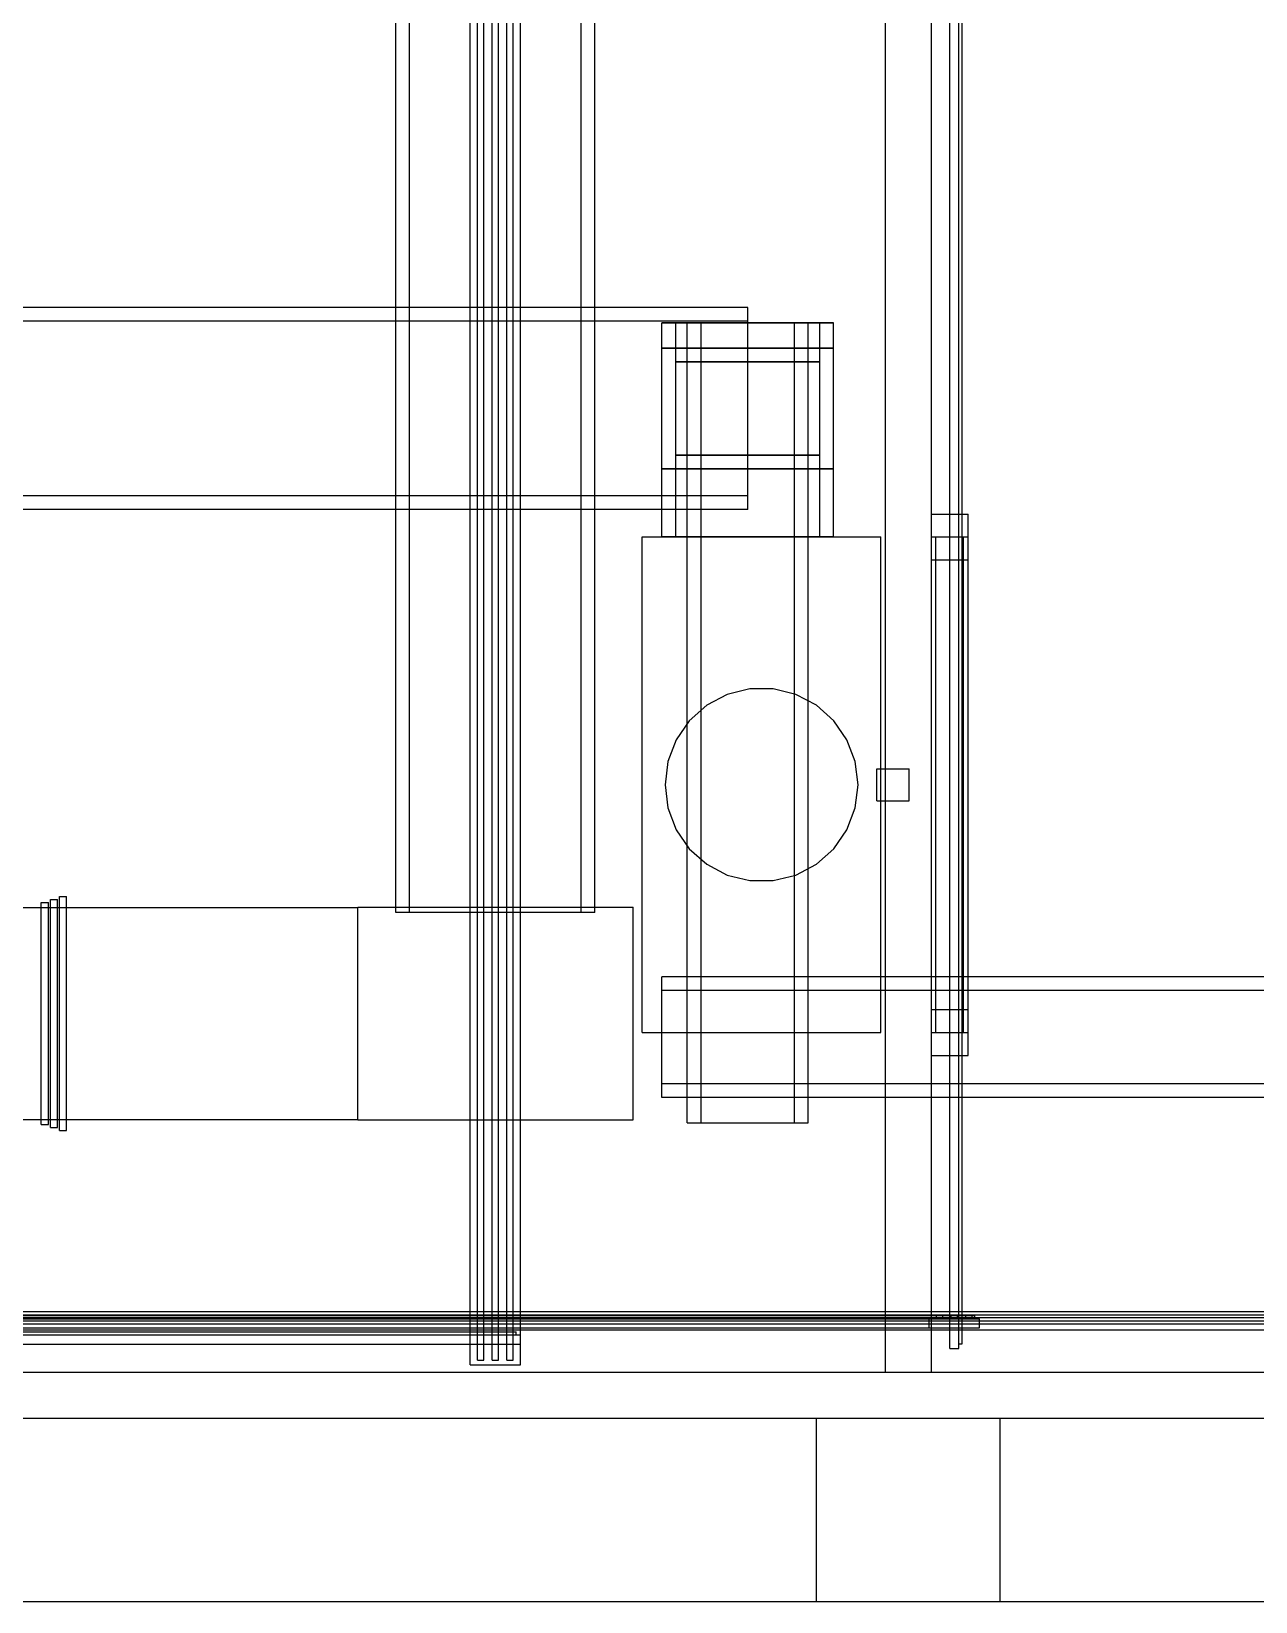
# Model space of a CAD drawing. Header units: millimetres. Extents: x -1355 to 669, y -1138 to 733.
# Drawn here: x -95.6 to 37.8, y -20 to 151.1 of the extents above; entities that cross this region are included whole.
import ezdxf

# ---------------------------------------------------------------- set-up
doc = ezdxf.new("R2010")
doc.units = ezdxf.units.MM
doc.layers.add('HIDDEN', color=8, linetype='Continuous')
doc.layers.add('VISIBLE', color=7, linetype='Continuous')

msp = doc.modelspace()

# ---------------------------------------------------------------- linework, layer by layer
at = {"layer": 'HIDDEN'}
for points in [[(-2.5, 5), (-2.5, 495)], [(-2.5, 5), (-2.5, 495)], [(2.5, 5), (2.5, 495)], [(2.5, 5), (2.5, 495)], [(-55.85, 55.08), (-55.85, 460.4)], [(-55.85, 55.08), (-55.85, 460.4)], [(-54.35, 55.08), (-54.35, 460.4)], [(-54.35, 55.08), (-54.35, 460.4)], [(-35.65, 55.08), (-35.65, 460.4)], [(-35.65, 55.08), (-35.65, 460.4)], [(-34.15, 55.08), (-34.15, 460.4)], [(-34.15, 55.08), (-34.15, 460.4)], [(4.5, 7.57), (4.5, 287.75)], [(4.5, 7.57), (4.5, 287.75)], [(5.5, 7.57), (5.5, 287.75)], [(5.5, 7.57), (5.5, 287.75)], [(5.5, 8.07), (5.5, 287.25)], [(5.5, 8.07), (5.5, 287.25)], [(5.5, 8.07), (5.5, 287.25)], [(5.5, 8.07), (5.5, 287.25)], [(5.5, 8.07), (5.5, 287.25)], [(5.5, 8.07), (5.5, 287.25)], [(5.85, 8.07), (5.85, 287.25)], [(5.85, 8.07), (5.85, 287.25)], [(5.85, 8.07), (5.85, 287.25)], [(5.85, 8.07), (5.85, 287.25)], [(5.85, 8.07), (5.85, 287.25)], [(5.85, 8.07), (5.85, 287.25)], [(-47.75, 5.81), (-47.75, 202.75)], [(-47.75, 5.81), (-47.75, 202.75)], [(-46.95, 6.31), (-46.95, 202.25)], [(-46.95, 6.31), (-46.95, 202.25)], [(-46.25, 6.31), (-46.25, 202.25)], [(-46.25, 6.31), (-46.25, 202.25)], [(-45.35, 6.31), (-45.35, 202.25)], [(-45.35, 6.31), (-45.35, 202.25)], [(-44.65, 6.31), (-44.65, 202.25)], [(-44.65, 6.31), (-44.65, 202.25)], [(-43.75, 6.31), (-43.75, 202.25)], [(-43.75, 6.31), (-43.75, 202.25)], [(-43.05, 6.31), (-43.05, 202.25)], [(-43.05, 6.31), (-43.05, 202.25)], [(-42.25, 5.81), (-42.25, 202.75)], [(-42.25, 5.81), (-42.25, 202.75)], [(-17.5, 121), (-221, 121)], [(-17.5, 121), (-221, 121)], [(-17.5, 99), (-17.5, 121)], [(-17.5, 99), (-17.5, 121)], [(-17.5, 119.5), (-221, 119.5)], [(-17.5, 119.5), (-221, 119.5)], [(-26.85, 96), (-26.85, 119.35)], [(-8.15, 119.35), (-26.85, 119.35)], [(-8.15, 119.35), (-26.85, 119.35)], [(-26.85, 96), (-26.85, 119.35)], [(-26.85, 119.35), (-8.15, 119.35)], [(-26.85, 119.35), (-8.15, 119.35)], [(-26.85, 96), (-26.85, 119.35)], [(-26.85, 96), (-26.85, 119.35)], [(-25.35, 96), (-25.35, 119.35)], [(-25.35, 96), (-25.35, 119.35)], [(-25.35, 119.35), (-9.65, 119.35)], [(-25.35, 119.35), (-9.65, 119.35)], [(-25.35, 96), (-25.35, 119.35)], [(-25.35, 96), (-25.35, 119.35)], [(-9.65, 119.35), (-25.35, 119.35)], [(-9.65, 119.35), (-25.35, 119.35)], [(-24.09, 119.35), (-10.91, 119.35)], [(-24.09, 32.15), (-24.09, 119.35)], [(-24.09, 119.35), (-10.91, 119.35)], [(-24.09, 32.15), (-24.09, 119.35)], [(-22.59, 32.15), (-22.59, 119.35)], [(-22.59, 32.15), (-22.59, 119.35)], [(-22.59, 119.35), (-12.41, 119.35)], [(-22.59, 119.35), (-12.41, 119.35)], [(-17.5, 100.5), (-17.5, 119.5)], [(-17.5, 100.5), (-17.5, 119.5)], [(-12.41, 32.15), (-12.41, 119.35)], [(-12.41, 32.15), (-12.41, 119.35)], [(-10.91, 32.15), (-10.91, 119.35)], [(-10.91, 32.15), (-10.91, 119.35)], [(-9.65, 96), (-9.65, 119.35)], [(-9.65, 96), (-9.65, 119.35)], [(-9.65, 96), (-9.65, 119.35)], [(-9.65, 96), (-9.65, 119.35)], [(-8.15, 96), (-8.15, 119.35)], [(-8.15, 96), (-8.15, 119.35)], [(-8.15, 96), (-8.15, 119.35)], [(-8.15, 96), (-8.15, 119.35)], [(-26.85, 103.41), (-26.85, 116.59)], [(-8.15, 116.59), (-26.85, 116.59)], [(-26.85, 103.41), (-26.85, 116.59)], [(-8.15, 116.59), (-26.85, 116.59)], [(-26.85, 116.59), (-8.15, 116.59)], [(-26.85, 116.59), (-8.15, 116.59)], [(-26.85, 103.41), (-26.85, 116.59)], [(-26.85, 103.41), (-26.85, 116.59)], [(-26.85, 116.59), (-8.15, 116.59)], [(-26.85, 116.59), (-8.15, 116.59)], [(-26.85, 103.41), (-26.85, 116.59)], [(-26.85, 103.41), (-26.85, 116.59)], [(-8.15, 103.41), (-8.15, 116.59)], [(-8.15, 103.41), (-8.15, 116.59)], [(-8.15, 103.41), (-8.15, 116.59)], [(-8.15, 103.41), (-8.15, 116.59)], [(-8.15, 103.41), (-8.15, 116.59)], [(-8.15, 103.41), (-8.15, 116.59)], [(-25.35, 115.09), (-9.65, 115.09)], [(-25.35, 104.91), (-25.35, 115.09)], [(-25.35, 115.09), (-9.65, 115.09)], [(-25.35, 104.91), (-25.35, 115.09)], [(-25.35, 104.91), (-25.35, 115.09)], [(-9.65, 115.09), (-25.35, 115.09)], [(-25.35, 104.91), (-25.35, 115.09)], [(-9.65, 115.09), (-25.35, 115.09)], [(-25.35, 104.91), (-25.35, 115.09)], [(-9.65, 115.09), (-25.35, 115.09)], [(-25.35, 104.91), (-25.35, 115.09)], [(-9.65, 115.09), (-25.35, 115.09)], [(-9.65, 104.91), (-9.65, 115.09)], [(-9.65, 104.91), (-9.65, 115.09)], [(-9.65, 104.91), (-9.65, 115.09)], [(-9.65, 104.91), (-9.65, 115.09)], [(-9.65, 104.91), (-9.65, 115.09)], [(-9.65, 104.91), (-9.65, 115.09)], [(-25.35, 104.91), (-9.65, 104.91)], [(-25.35, 104.91), (-9.65, 104.91)], [(-9.65, 104.91), (-25.35, 104.91)], [(-9.65, 104.91), (-25.35, 104.91)], [(-9.65, 104.91), (-25.35, 104.91)], [(-9.65, 104.91), (-25.35, 104.91)], [(-8.15, 103.41), (-26.85, 103.41)], [(-8.15, 103.41), (-26.85, 103.41)], [(-26.85, 103.41), (-8.15, 103.41)], [(-26.85, 103.41), (-8.15, 103.41)], [(-26.85, 103.41), (-8.15, 103.41)], [(-26.85, 103.41), (-8.15, 103.41)], [(-17.5, 100.5), (-221, 100.5)], [(-17.5, 100.5), (-221, 100.5)], [(-17.5, 99), (-221, 99)], [(-17.5, 99), (-221, 99)], [(2.5, 98.5), (6.5, 98.5)], [(2.5, 98.5), (6.5, 98.5)], [(2.5, 93.5), (2.5, 98.5)], [(2.5, 93.5), (2.5, 98.5)], [(2.5, 98.5), (6.5, 98.5)], [(2.5, 98.5), (6.5, 98.5)], [(2.5, 93.5), (2.5, 98.5)], [(2.5, 93.5), (2.5, 98.5)], [(6.5, 93.5), (6.5, 98.5)], [(6.5, 93.5), (6.5, 98.5)], [(6.5, 93.5), (6.5, 98.5)], [(6.5, 93.5), (6.5, 98.5)], [(-29, 96), (-3, 96)], [(-29, 96), (-3, 96)], [(-29, 42), (-29, 96)], [(-29, 42), (-29, 96)], [(-29, 96), (-3, 96)], [(-29, 96), (-3, 96)], [(-29, 42), (-29, 96)], [(-29, 42), (-29, 96)], [(-8.15, 96), (-26.85, 96)], [(-8.15, 96), (-26.85, 96)], [(-26.85, 96), (-8.15, 96)], [(-26.85, 96), (-8.15, 96)], [(-25.35, 96), (-9.65, 96)], [(-25.35, 96), (-9.65, 96)], [(-9.65, 96), (-25.35, 96)], [(-9.65, 96), (-25.35, 96)], [(-3, 42), (-3, 96)], [(-3, 42), (-3, 96)], [(-3, 42), (-3, 96)], [(-3, 42), (-3, 96)], [(2.5, 96), (6.5, 96)], [(2.5, 96), (6.5, 96)], [(2.5, 42), (2.5, 96)], [(2.5, 42), (2.5, 96)], [(2.5, 96), (6.5, 96)], [(2.5, 96), (6.5, 96)], [(2.5, 42), (2.5, 96)], [(2.5, 42), (2.5, 96)], [(2.5, 96), (6.5, 96)], [(2.5, 96), (6.5, 96)], [(2.5, 42), (2.5, 96)], [(2.5, 42), (2.5, 96)], [(2.5, 96), (6.5, 96)], [(2.5, 96), (6.5, 96)], [(2.5, 42), (2.5, 96)], [(2.5, 42), (2.5, 96)], [(3, 96), (6, 96)], [(3, 96), (6, 96)], [(3, 42), (3, 96)], [(3, 42), (3, 96)], [(3, 96), (6, 96)], [(3, 96), (6, 96)], [(3, 42), (3, 96)], [(3, 42), (3, 96)], [(6, 42), (6, 96)], [(6, 42), (6, 96)], [(6, 42), (6, 96)], [(6, 42), (6, 96)], [(6.5, 42), (6.5, 96)], [(6.5, 42), (6.5, 96)], [(6.5, 42), (6.5, 96)], [(6.5, 42), (6.5, 96)], [(6.5, 42), (6.5, 96)], [(6.5, 42), (6.5, 96)], [(6.5, 42), (6.5, 96)], [(6.5, 42), (6.5, 96)], [(2.5, 93.5), (6.5, 93.5)], [(2.5, 93.5), (6.5, 93.5)], [(2.5, 93.5), (6.5, 93.5)], [(2.5, 93.5), (6.5, 93.5)], [(-19.73, 78.84), (-21.98, 77.66)], [(-19.73, 78.84), (-21.98, 77.66)], [(-17.27, 79.44), (-19.73, 78.84)], [(-17.27, 79.44), (-19.73, 78.84)], [(-14.73, 79.44), (-17.27, 79.44)], [(-14.73, 79.44), (-17.27, 79.44)], [(-12.27, 78.84), (-14.73, 79.44)], [(-12.27, 78.84), (-14.73, 79.44)], [(-10.02, 77.66), (-12.27, 78.84)], [(-10.02, 77.66), (-12.27, 78.84)], [(-21.98, 77.66), (-23.87, 75.98)], [(-21.98, 77.66), (-23.87, 75.98)], [(-8.13, 75.98), (-10.02, 77.66)], [(-8.13, 75.98), (-10.02, 77.66)], [(-23.87, 75.98), (-25.31, 73.89)], [(-23.87, 75.98), (-25.31, 73.89)], [(-6.69, 73.89), (-8.13, 75.98)], [(-6.69, 73.89), (-8.13, 75.98)], [(-25.31, 73.89), (-26.21, 71.52)], [(-25.31, 73.89), (-26.21, 71.52)], [(-5.79, 71.52), (-6.69, 73.89)], [(-5.79, 71.52), (-6.69, 73.89)], [(-26.21, 71.52), (-26.52, 69)], [(-26.21, 71.52), (-26.52, 69)], [(-5.48, 69), (-5.79, 71.52)], [(-5.48, 69), (-5.79, 71.52)], [(-3.43, 70.75), (0.07, 70.75)], [(-3.43, 70.75), (0.07, 70.75)], [(-3.43, 67.25), (-3.43, 70.75)], [(-3.43, 67.25), (-3.43, 70.75)], [(-3.43, 70.75), (0.07, 70.75)], [(-3.43, 70.75), (0.07, 70.75)], [(-3.43, 67.25), (-3.43, 70.75)], [(-3.43, 67.25), (-3.43, 70.75)], [(0.07, 67.25), (0.07, 70.75)], [(0.07, 67.25), (0.07, 70.75)], [(0.07, 67.25), (0.07, 70.75)], [(0.07, 67.25), (0.07, 70.75)], [(-26.52, 69), (-26.21, 66.48)], [(-26.52, 69), (-26.21, 66.48)], [(-5.79, 66.48), (-5.48, 69)], [(-5.79, 66.48), (-5.48, 69)], [(-3.43, 67.25), (0.07, 67.25)], [(-3.43, 67.25), (0.07, 67.25)], [(-3.43, 67.25), (0.07, 67.25)], [(-3.43, 67.25), (0.07, 67.25)], [(-26.21, 66.48), (-25.31, 64.11)], [(-26.21, 66.48), (-25.31, 64.11)], [(-6.69, 64.11), (-5.79, 66.48)], [(-6.69, 64.11), (-5.79, 66.48)], [(-25.31, 64.11), (-23.87, 62.02)], [(-25.31, 64.11), (-23.87, 62.02)], [(-8.13, 62.02), (-6.69, 64.11)], [(-8.13, 62.02), (-6.69, 64.11)], [(-23.87, 62.02), (-21.98, 60.34)], [(-23.87, 62.02), (-21.98, 60.34)], [(-10.02, 60.34), (-8.13, 62.02)], [(-10.02, 60.34), (-8.13, 62.02)], [(-21.98, 60.34), (-19.73, 59.16)], [(-21.98, 60.34), (-19.73, 59.16)], [(-12.27, 59.16), (-10.02, 60.34)], [(-12.27, 59.16), (-10.02, 60.34)], [(-19.73, 59.16), (-17.27, 58.56)], [(-19.73, 59.16), (-17.27, 58.56)], [(-17.27, 58.56), (-14.73, 58.56)], [(-17.27, 58.56), (-14.73, 58.56)], [(-14.73, 58.56), (-12.27, 59.16)], [(-14.73, 58.56), (-12.27, 59.16)], [(-93.49, 56.51), (-92.72, 56.51)], [(-93.49, 56.51), (-92.72, 56.51)], [(-93.49, 31.65), (-93.49, 56.51)], [(-93.49, 31.65), (-93.49, 56.51)], [(-92.72, 31.65), (-92.72, 56.51)], [(-92.72, 31.65), (-92.72, 56.51)], [(-92.5, 56.84), (-91.73, 56.84)], [(-92.5, 56.84), (-91.73, 56.84)], [(-92.5, 31.32), (-92.5, 56.84)], [(-92.5, 31.32), (-92.5, 56.84)], [(-91.73, 31.32), (-91.73, 56.84)], [(-91.73, 31.32), (-91.73, 56.84)], [(-97.4, 55.63), (-60, 55.63)], [(-97.4, 55.63), (-60, 55.63)], [(-94.48, 56.18), (-93.71, 56.18)], [(-94.48, 56.18), (-93.71, 56.18)], [(-94.48, 31.98), (-94.48, 56.18)], [(-94.48, 31.98), (-94.48, 56.18)], [(-93.71, 31.98), (-93.71, 56.18)], [(-93.71, 31.98), (-93.71, 56.18)], [(-60, 55.68), (-30, 55.68)], [(-60, 55.68), (-30, 55.68)], [(-60, 32.48), (-60, 55.68)], [(-60, 32.48), (-60, 55.68)], [(-60, 32.53), (-60, 55.63)], [(-60, 32.53), (-60, 55.63)], [(-34.15, 55.08), (-55.85, 55.08)], [(-34.15, 55.08), (-55.85, 55.08)], [(-35.65, 55.08), (-54.35, 55.08)], [(-35.65, 55.08), (-54.35, 55.08)], [(-30, 32.48), (-30, 55.68)], [(-30, 32.48), (-30, 55.68)], [(522.35, 48.09), (-26.85, 48.09)], [(-26.85, 34.91), (-26.85, 48.09)], [(522.35, 48.09), (-26.85, 48.09)], [(-26.85, 34.91), (-26.85, 48.09)], [(522.35, 46.59), (-26.85, 46.59)], [(522.35, 46.59), (-26.85, 46.59)], [(-26.85, 36.41), (-26.85, 46.59)], [(-26.85, 36.41), (-26.85, 46.59)], [(2.5, 44.5), (6.5, 44.5)], [(2.5, 44.5), (6.5, 44.5)], [(2.5, 39.5), (2.5, 44.5)], [(2.5, 39.5), (2.5, 44.5)], [(2.5, 44.5), (6.5, 44.5)], [(2.5, 44.5), (6.5, 44.5)], [(2.5, 39.5), (2.5, 44.5)], [(2.5, 39.5), (2.5, 44.5)], [(6.5, 39.5), (6.5, 44.5)], [(6.5, 39.5), (6.5, 44.5)], [(6.5, 39.5), (6.5, 44.5)], [(6.5, 39.5), (6.5, 44.5)], [(-29, 42), (-3, 42)], [(-29, 42), (-3, 42)], [(-29, 42), (-3, 42)], [(-29, 42), (-3, 42)], [(2.5, 42), (6.5, 42)], [(2.5, 42), (6.5, 42)], [(2.5, 42), (6.5, 42)], [(2.5, 42), (6.5, 42)], [(2.5, 42), (6.5, 42)], [(2.5, 42), (6.5, 42)], [(2.5, 42), (6.5, 42)], [(2.5, 42), (6.5, 42)], [(3, 42), (6, 42)], [(3, 42), (6, 42)], [(3, 42), (6, 42)], [(3, 42), (6, 42)], [(2.5, 39.5), (6.5, 39.5)], [(2.5, 39.5), (6.5, 39.5)], [(2.5, 39.5), (6.5, 39.5)], [(2.5, 39.5), (6.5, 39.5)], [(522.35, 36.41), (-26.85, 36.41)], [(522.35, 36.41), (-26.85, 36.41)], [(522.35, 34.91), (-26.85, 34.91)], [(522.35, 34.91), (-26.85, 34.91)], [(-97.4, 32.53), (-60, 32.53)], [(-97.4, 32.53), (-60, 32.53)], [(-94.48, 31.98), (-93.71, 31.98)], [(-94.48, 31.98), (-93.71, 31.98)], [(-93.49, 31.65), (-92.72, 31.65)], [(-93.49, 31.65), (-92.72, 31.65)], [(-92.5, 31.32), (-91.73, 31.32)], [(-92.5, 31.32), (-91.73, 31.32)], [(-60, 32.48), (-30, 32.48)], [(-60, 32.48), (-30, 32.48)], [(-24.09, 32.15), (-10.91, 32.15)], [(-24.09, 32.15), (-10.91, 32.15)], [(-22.59, 32.15), (-12.41, 32.15)], [(-22.59, 32.15), (-12.41, 32.15)], [(-137.75, 10.6), (442.75, 10.6)], [(-137.75, 10.6), (442.75, 10.6)], [(-137.25, 10.95), (442.25, 10.95)], [(-137.25, 10.95), (442.25, 10.95)], [(-137.25, 10.95), (442.25, 10.95)], [(-137.25, 10.95), (442.25, 10.95)], [(-137.25, 10.95), (442.25, 10.95)], [(-137.25, 10.95), (442.25, 10.95)], [(-137.25, 10.6), (442.25, 10.6)], [(-137.25, 10.6), (442.25, 10.6)], [(-137.25, 10.6), (442.25, 10.6)], [(-137.25, 10.6), (442.25, 10.6)], [(-137.25, 10.6), (442.25, 10.6)], [(-137.25, 10.6), (442.25, 10.6)], [(-129.95, 10.82), (7.75, 10.82)], [(-129.95, 10.82), (7.75, 10.82)], [(-129.45, 11.17), (7.25, 11.17)], [(-129.45, 11.17), (7.25, 11.17)], [(-129.45, 11.17), (7.25, 11.17)], [(-129.45, 11.17), (7.25, 11.17)], [(-129.45, 11.17), (7.25, 11.17)], [(-129.45, 11.17), (7.25, 11.17)], [(-129.45, 10.82), (7.25, 10.82)], [(-129.45, 10.82), (7.25, 10.82)], [(-129.45, 10.82), (7.25, 10.82)], [(-129.45, 10.82), (7.25, 10.82)], [(-129.45, 10.82), (7.25, 10.82)], [(-129.45, 10.82), (7.25, 10.82)], [(-114.35, 11.26), (310.75, 11.26)], [(-114.35, 11.26), (310.75, 11.26)], [(-113.85, 11.61), (310.25, 11.61)], [(-113.85, 11.61), (310.25, 11.61)], [(-113.85, 11.61), (310.25, 11.61)], [(-113.85, 11.61), (310.25, 11.61)], [(-113.85, 11.61), (310.25, 11.61)], [(-113.85, 11.61), (310.25, 11.61)], [(-113.85, 11.26), (310.25, 11.26)], [(-113.85, 11.26), (310.25, 11.26)], [(-113.85, 11.26), (310.25, 11.26)], [(-113.85, 11.26), (310.25, 11.26)], [(-113.85, 11.26), (310.25, 11.26)], [(-113.85, 11.26), (310.25, 11.26)], [(2.25, 10.82), (7.75, 10.82)], [(2.25, 10.82), (7.75, 10.82)], [(2.25, 9.82), (2.25, 10.82)], [(2.25, 9.82), (2.25, 10.82)], [(3.05, 11.17), (3.75, 11.17)], [(3.05, 11.17), (3.75, 11.17)], [(3.05, 10.82), (3.05, 11.17)], [(3.05, 10.82), (3.05, 11.17)], [(3.05, 10.82), (3.75, 10.82)], [(3.05, 10.82), (3.75, 10.82)], [(3.75, 10.82), (3.75, 11.17)], [(3.75, 10.82), (3.75, 11.17)], [(4.65, 11.17), (5.35, 11.17)], [(4.65, 11.17), (5.35, 11.17)], [(4.65, 10.82), (4.65, 11.17)], [(4.65, 10.82), (4.65, 11.17)], [(4.65, 10.82), (5.35, 10.82)], [(4.65, 10.82), (5.35, 10.82)], [(5.35, 10.82), (5.35, 11.17)], [(5.35, 10.82), (5.35, 11.17)], [(6.25, 11.17), (6.95, 11.17)], [(6.25, 11.17), (6.95, 11.17)], [(6.25, 10.82), (6.25, 11.17)], [(6.25, 10.82), (6.25, 11.17)], [(6.25, 10.82), (6.95, 10.82)], [(6.25, 10.82), (6.95, 10.82)], [(6.95, 10.82), (6.95, 11.17)], [(6.95, 10.82), (6.95, 11.17)], [(7.25, 10.82), (7.25, 11.17)], [(7.25, 10.82), (7.25, 11.17)], [(7.25, 10.82), (7.25, 11.17)], [(7.25, 10.82), (7.25, 11.17)], [(7.25, 10.82), (7.25, 11.17)], [(7.25, 10.82), (7.25, 11.17)], [(7.75, 9.82), (7.75, 10.82)], [(7.75, 9.82), (7.75, 10.82)], [(7.75, 9.82), (7.75, 10.82)], [(7.75, 9.82), (7.75, 10.82)], [(-192.35, 9.06), (-42.25, 9.06)], [(-192.35, 9.06), (-42.25, 9.06)], [(-191.85, 9.41), (-42.75, 9.41)], [(-191.85, 9.41), (-42.75, 9.41)], [(-191.85, 9.41), (-42.75, 9.41)], [(-191.85, 9.41), (-42.75, 9.41)], [(-191.85, 9.41), (-42.75, 9.41)], [(-191.85, 9.41), (-42.75, 9.41)], [(-191.85, 9.06), (-42.75, 9.06)], [(-191.85, 9.06), (-42.75, 9.06)], [(-191.85, 9.06), (-42.75, 9.06)], [(-191.85, 9.06), (-42.75, 9.06)], [(-191.85, 9.06), (-42.75, 9.06)], [(-191.85, 9.06), (-42.75, 9.06)], [(-137.75, 9.6), (442.75, 9.6)], [(-137.75, 9.6), (442.75, 9.6)], [(-129.95, 9.82), (7.75, 9.82)], [(-129.95, 9.82), (7.75, 9.82)], [(-114.35, 10.26), (310.75, 10.26)], [(-114.35, 10.26), (310.75, 10.26)], [(-47.75, 9.06), (-42.25, 9.06)], [(-47.75, 9.06), (-42.25, 9.06)], [(-47.75, 8.06), (-47.75, 9.06)], [(-47.75, 8.06), (-47.75, 9.06)], [(-46.95, 9.41), (-46.25, 9.41)], [(-46.95, 9.41), (-46.25, 9.41)], [(-46.95, 9.06), (-46.95, 9.41)], [(-46.95, 9.06), (-46.95, 9.41)], [(-46.95, 9.06), (-46.25, 9.06)], [(-46.95, 9.06), (-46.25, 9.06)], [(-46.25, 9.06), (-46.25, 9.41)], [(-46.25, 9.06), (-46.25, 9.41)], [(-45.35, 9.41), (-44.65, 9.41)], [(-45.35, 9.41), (-44.65, 9.41)], [(-45.35, 9.06), (-45.35, 9.41)], [(-45.35, 9.06), (-45.35, 9.41)], [(-45.35, 9.06), (-44.65, 9.06)], [(-45.35, 9.06), (-44.65, 9.06)], [(-44.65, 9.06), (-44.65, 9.41)], [(-44.65, 9.06), (-44.65, 9.41)], [(-43.75, 9.41), (-43.05, 9.41)], [(-43.75, 9.41), (-43.05, 9.41)], [(-43.75, 9.06), (-43.75, 9.41)], [(-43.75, 9.06), (-43.75, 9.41)], [(-43.75, 9.06), (-43.05, 9.06)], [(-43.75, 9.06), (-43.05, 9.06)], [(-43.05, 9.06), (-43.05, 9.41)], [(-43.05, 9.06), (-43.05, 9.41)], [(-42.75, 9.06), (-42.75, 9.41)], [(-42.75, 9.06), (-42.75, 9.41)], [(-42.75, 9.06), (-42.75, 9.41)], [(-42.75, 9.06), (-42.75, 9.41)], [(-42.75, 9.06), (-42.75, 9.41)], [(-42.75, 9.06), (-42.75, 9.41)], [(-42.25, 8.06), (-42.25, 9.06)], [(-42.25, 8.06), (-42.25, 9.06)], [(-42.25, 8.06), (-42.25, 9.06)], [(-42.25, 8.06), (-42.25, 9.06)], [(2.25, 9.82), (7.75, 9.82)], [(2.25, 9.82), (7.75, 9.82)], [(-192.35, 8.06), (-42.25, 8.06)], [(-192.35, 8.06), (-42.25, 8.06)], [(-47.75, 8.06), (-42.25, 8.06)], [(-47.75, 8.06), (-42.25, 8.06)], [(4.5, 7.57), (5.5, 7.57)], [(4.5, 7.57), (5.5, 7.57)], [(5.5, 8.07), (5.85, 8.07)], [(5.5, 8.07), (5.85, 8.07)], [(5.5, 8.07), (5.85, 8.07)], [(5.5, 8.07), (5.85, 8.07)], [(5.5, 8.07), (5.85, 8.07)], [(5.5, 8.07), (5.85, 8.07)], [(-47.75, 5.81), (-42.25, 5.81)], [(-47.75, 5.81), (-42.25, 5.81)], [(-46.95, 6.31), (-46.25, 6.31)], [(-46.95, 6.31), (-46.25, 6.31)], [(-45.35, 6.31), (-44.65, 6.31)], [(-45.35, 6.31), (-44.65, 6.31)], [(-43.75, 6.31), (-43.05, 6.31)], [(-43.75, 6.31), (-43.05, 6.31)], [(-500, 5), (500, 5)], [(-500, 5), (500, 5)], [(-500, 5), (500, 5)], [(-500, 5), (500, 5)], [(-2.5, 5), (2.5, 5)], [(-2.5, 5), (2.5, 5)], [(-500, 0), (500, 0)], [(-500, 0), (500, 0)], [(-500, 0), (500, 0)], [(-500, 0), (500, 0)], [(-10, 0), (10, 0)], [(-10, 0), (10, 0)], [(-10, -20), (-10, 0)], [(-10, -20), (-10, 0)], [(10, -20), (10, 0)], [(10, -20), (10, 0)], [(-500, -20), (500, -20)], [(-500, -20), (500, -20)], [(-500, -20), (500, -20)], [(-10, -20), (10, -20)], [(-10, -20), (10, -20)]]:
    msp.add_lwpolyline(points, dxfattribs=at)
at = {"layer": 'VISIBLE'}
for points in [[(-500, 5), (500, 5)], [(-500, 5), (500, 5)], [(-500, 0), (500, 0)], [(-500, 0), (500, 0)], [(-500, -20), (500, -20)]]:
    msp.add_lwpolyline(points, dxfattribs=at)

doc.saveas('drawing.dxf')
